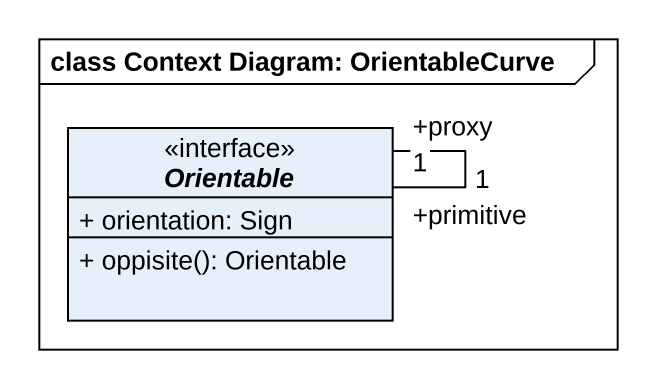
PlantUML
@startuml
mainframe class Context Diagram: OrientableCurve
hide circle
hide empty members
skinparam classAttributeIconSize 0
interface Orientable {
  + orientation: Sign
  + oppisite(): Orientable
}
Orientable "+primitive\n1" -- "+proxy\n1" Orientable
@enduml
